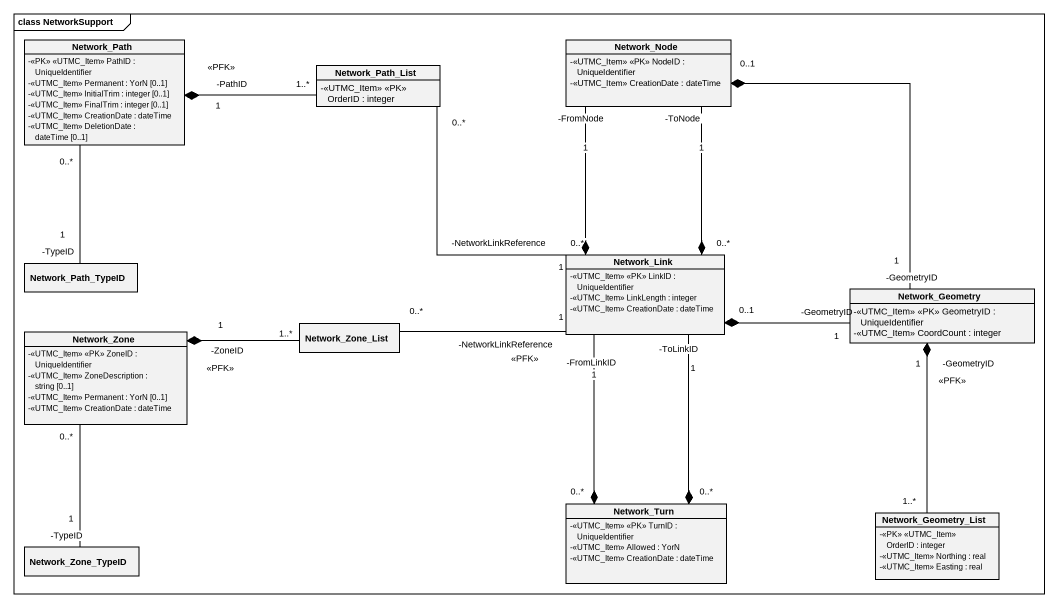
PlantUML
@startuml
mainframe class NetworkSupport
hide circle
hide empty members
skinparam classAttributeIconSize 0
class Network_Path {
  -<<PK>> <<UTMC_Item>> PathID : UniqueIdentifier
  -<<UTMC_Item>> Permanent : YorN [0..1]
  -<<UTMC_Item>> InitialTrim : integer [0..1]
  -<<UTMC_Item>> FinalTrim : integer [0..1]
  -<<UTMC_Item>> CreationDate : dateTime
  -<<UTMC_Item>> DeletionDate : dateTime [0..1]
}
class Network_Node {
  -<<UTMC_Item>> <<PK>> NodeID : UniqueIdentifier
  -<<UTMC_Item>> CreationDate : dateTime
}
class Network_Path_List {
  -<<UTMC_Item>> <<PK>> OrderID : integer
}
class Network_Path_TypeID
class Network_Link {
  -<<UTMC_Item>> <<PK>> LinkID : UniqueIdentifier
  -<<UTMC_Item>> LinkLength : integer
  -<<UTMC_Item>> CreationDate : dateTime
}
class Network_Geometry {
  -<<UTMC_Item>> <<PK>> GeometryID : UniqueIdentifier
  -<<UTMC_Item>> CoordCount : integer
}
class Network_Zone {
  -<<UTMC_Item>> <<PK>> ZoneID : UniqueIdentifier
  -<<UTMC_Item>> ZoneDescription : string [0..1]
  -<<UTMC_Item>> Permanent : YorN [0..1]
  -<<UTMC_Item>> CreationDate : dateTime
}
class Network_Zone_List
class Network_Turn {
  -<<UTMC_Item>> <<PK>> TurnID : UniqueIdentifier
  -<<UTMC_Item>> Allowed : YorN
  -<<UTMC_Item>> CreationDate : dateTime
}
class Network_Geometry_List {
  -<<PK>> <<UTMC_Item>> OrderID : integer
  -<<UTMC_Item>> Northing : real
  -<<UTMC_Item>> Easting : real
}
class Network_Zone_TypeID
Network_Path "0..*" -- "-TypeID\n1" Network_Path_TypeID
Network_Node "0..1" *-- "-GeometryID\n1" Network_Geometry
Network_Path_List "1..*" -left-* "-PathID\n1\n<<PFK>>" Network_Path
Network_Path_List "0..*" -- "-NetworkLinkReference\n1" Network_Link
Network_Link "0..*" *-up- "-FromNode\n1" Network_Node
Network_Link "0..*" *-up- "-ToNode\n1" Network_Node
Network_Link "0..1" *-right- "-GeometryID\n1" Network_Geometry
Network_Zone "0..*" -- "-TypeID\n1" Network_Zone_TypeID
Network_Zone_List "0..*" -right- "-NetworkLinkReference\n1\n<<PFK>>" Network_Link
Network_Zone_List "1..*" -left-* "-ZoneID\n1\n<<PFK>>" Network_Zone
Network_Turn "0..*" *-up- "-FromLinkID\n1" Network_Link
Network_Turn "0..*" *-up- "-ToLinkID\n1" Network_Link
Network_Geometry_List "1..*" -up-* "-GeometryID\n1\n<<PFK>>" Network_Geometry
@enduml
